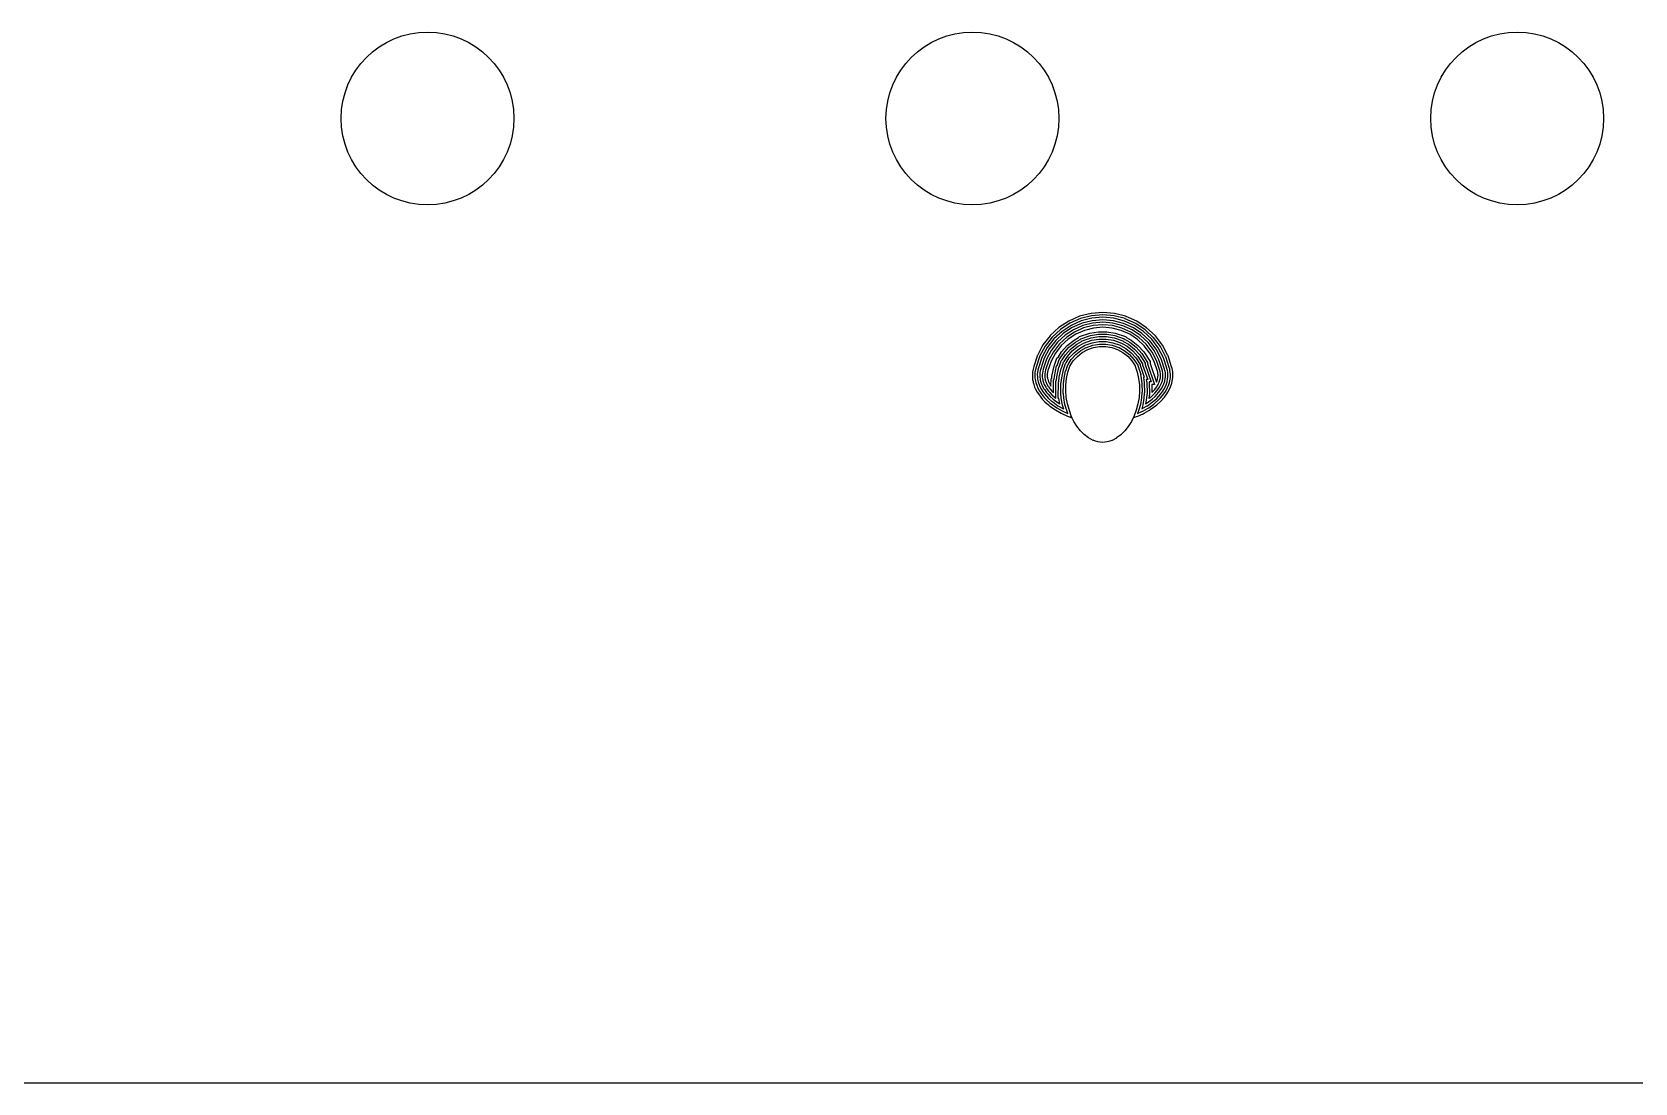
# Model space of a CAD drawing. Header units: millimetres. Extents: x -250 to 4, y -26 to 51.
# Drawn here: x -122.5 to -57.7, y -26.5 to 16 of the extents above; entities that cross this region are included whole.
import ezdxf

# ---------------------------------------------------------------- set-up
doc = ezdxf.new("R2010")
doc.units = ezdxf.units.MM
doc.layers.add('1', color=7, linetype='CONTINUOUS')

msp = doc.modelspace()

# ---------------------------------------------------------------- linework, layer by layer
at = {"layer": '1', "color": 1}
for p, q in [((-79.707, 4.625), (-80.172, 4.508)), ((-79.231, 4.664), (-79.707, 4.625)), ((-79.232, 4.563), (-79.693, 4.525)), ((-78.771, 4.523), (-79.232, 4.563)), ((-78.755, 4.622), (-79.231, 4.664)), ((-78.309, 4.507), (-78.755, 4.622)), ((-81.004, 4.055), (-81.358, 3.727)), ((-80.941, 3.977), (-81.282, 3.661)), ((-80.879, 3.898), (-81.205, 3.596)), ((-80.61, 4.315), (-81.004, 4.055)), ((-80.566, 4.225), (-80.941, 3.977)), ((-80.515, 4.138), (-80.879, 3.898)), ((-80.471, 4.048), (-80.816, 3.82)), ((-80.417, 3.963), (-80.757, 3.739)), ((-80.172, 4.508), (-80.61, 4.315)), ((-80.137, 4.414), (-80.566, 4.225)), ((-80.107, 4.318), (-80.515, 4.138)), ((-80.072, 4.224), (-80.471, 4.048)), ((-80.044, 4.128), (-80.417, 3.963)), ((-80.006, 4.034), (-80.375, 3.871)), ((-79.977, 3.938), (-80.322, 3.786)), ((-79.693, 4.525), (-80.137, 4.414)), ((-79.672, 4.428), (-80.107, 4.318)), ((-79.657, 4.328), (-80.072, 4.224)), ((-79.642, 4.229), (-80.044, 4.128)), ((-79.623, 4.131), (-80.006, 4.034)), ((-79.608, 4.031), (-79.977, 3.938)), ((-79.754, 3.827), (-79.411, 3.884)), ((-79.233, 4.464), (-79.672, 4.428)), ((-79.233, 4.363), (-79.657, 4.328)), ((-79.227, 4.263), (-79.642, 4.229)), ((-79.234, 4.162), (-79.623, 4.131)), ((-79.235, 4.062), (-79.608, 4.031)), ((-79.411, 3.884), (-79.067, 3.884)), ((-78.855, 4.028), (-79.235, 4.062)), ((-78.84, 4.128), (-79.234, 4.162)), ((-78.792, 4.425), (-79.233, 4.464)), ((-78.802, 4.325), (-79.233, 4.363)), ((-78.824, 4.227), (-79.227, 4.263)), ((-79.067, 3.884), (-78.727, 3.828)), ((-78.493, 3.935), (-78.855, 4.028)), ((-78.462, 4.03), (-78.84, 4.128)), ((-78.428, 4.125), (-78.824, 4.227)), ((-78.397, 4.22), (-78.802, 4.325)), ((-78.36, 4.313), (-78.792, 4.425)), ((-78.334, 4.41), (-78.771, 4.523)), ((-78.145, 3.78), (-78.493, 3.935)), ((-78.098, 3.868), (-78.462, 4.03)), ((-78.05, 3.957), (-78.428, 4.125)), ((-77.999, 4.043), (-78.397, 4.22)), ((-77.949, 4.13), (-78.36, 4.313)), ((-78.325, 4.408), (-78.334, 4.41)), ((-77.904, 4.22), (-78.325, 4.408)), ((-78.292, 4.502), (-78.309, 4.507)), ((-77.854, 4.307), (-78.292, 4.502)), ((-77.709, 3.729), (-78.05, 3.957)), ((-77.65, 3.81), (-77.999, 4.043)), ((-77.589, 3.89), (-77.949, 4.13)), ((-77.523, 3.965), (-77.904, 4.22)), ((-77.462, 4.045), (-77.854, 4.307)), ((-77.258, 3.58), (-77.589, 3.89)), ((-77.192, 3.655), (-77.523, 3.965)), ((-77.121, 3.726), (-77.462, 4.045)), ((-81.649, 3.349), (-81.873, 2.927)), ((-81.565, 3.295), (-81.784, 2.882)), ((-81.479, 3.242), (-81.69, 2.844)), ((-81.364, 3.718), (-81.649, 3.349)), ((-81.283, 3.66), (-81.565, 3.295)), ((-81.205, 3.596), (-81.479, 3.242)), ((-81.132, 3.527), (-81.394, 3.189)), ((-81.358, 3.727), (-81.364, 3.718)), ((-81.059, 3.459), (-81.313, 3.128)), ((-81.282, 3.661), (-81.283, 3.66)), ((-80.986, 3.39), (-81.228, 3.076)), ((-80.91, 3.324), (-81.144, 3.021)), ((-80.816, 3.82), (-81.132, 3.527)), ((-80.757, 3.739), (-81.059, 3.459)), ((-80.691, 3.663), (-80.986, 3.39)), ((-80.632, 3.582), (-80.91, 3.324)), ((-80.904, 3.067), (-80.668, 3.328)), ((-80.824, 3.006), (-80.6, 3.254)), ((-80.375, 3.871), (-80.691, 3.663)), ((-80.668, 3.328), (-80.394, 3.544)), ((-80.322, 3.786), (-80.632, 3.582)), ((-80.6, 3.254), (-80.339, 3.46)), ((-80.531, 3.181), (-80.284, 3.377)), ((-80.463, 3.108), (-80.228, 3.293)), ((-80.394, 3.544), (-80.207, 3.646)), ((-80.339, 3.46), (-80.148, 3.564)), ((-80.284, 3.377), (-80.086, 3.485)), ((-80.228, 3.293), (-80.025, 3.404)), ((-80.207, 3.646), (-80.168, 3.686)), ((-80.173, 3.209), (-79.965, 3.323)), ((-80.168, 3.686), (-79.754, 3.827)), ((-80.148, 3.564), (-80.113, 3.599)), ((-80.117, 3.126), (-79.903, 3.243)), ((-80.113, 3.599), (-79.729, 3.729)), ((-80.086, 3.485), (-80.059, 3.512)), ((-80.059, 3.512), (-79.705, 3.632)), ((-80.025, 3.404), (-80.005, 3.424)), ((-80.005, 3.424), (-79.68, 3.535)), ((-79.965, 3.323), (-79.951, 3.337)), ((-79.951, 3.337), (-79.656, 3.438)), ((-79.903, 3.243), (-79.896, 3.25)), ((-79.896, 3.25), (-79.631, 3.34)), ((-79.842, 3.163), (-79.607, 3.243)), ((-79.729, 3.729), (-79.402, 3.784)), ((-79.705, 3.632), (-79.394, 3.684)), ((-79.68, 3.535), (-79.386, 3.584)), ((-79.656, 3.438), (-79.378, 3.484)), ((-79.631, 3.34), (-79.369, 3.384)), ((-79.607, 3.243), (-79.361, 3.284)), ((-79.402, 3.784), (-79.075, 3.784)), ((-79.394, 3.684), (-79.083, 3.684)), ((-79.386, 3.584), (-79.091, 3.584)), ((-79.378, 3.484), (-79.1, 3.484)), ((-79.369, 3.384), (-79.108, 3.384)), ((-79.361, 3.284), (-79.116, 3.284)), ((-79.116, 3.284), (-78.873, 3.244)), ((-79.108, 3.384), (-78.849, 3.341)), ((-79.1, 3.484), (-78.824, 3.439)), ((-79.091, 3.584), (-78.8, 3.536)), ((-79.083, 3.684), (-78.775, 3.633)), ((-79.075, 3.784), (-78.751, 3.731)), ((-78.873, 3.244), (-78.638, 3.164)), ((-78.849, 3.341), (-78.584, 3.251)), ((-78.824, 3.439), (-78.529, 3.338)), ((-78.8, 3.536), (-78.475, 3.425)), ((-78.775, 3.633), (-78.421, 3.513)), ((-78.751, 3.731), (-78.367, 3.6)), ((-78.727, 3.828), (-78.312, 3.687)), ((-78.584, 3.251), (-78.577, 3.244)), ((-78.577, 3.244), (-78.363, 3.127)), ((-78.529, 3.338), (-78.515, 3.324)), ((-78.515, 3.324), (-78.307, 3.21)), ((-78.475, 3.425), (-78.455, 3.405)), ((-78.455, 3.405), (-78.252, 3.294)), ((-78.421, 3.513), (-78.394, 3.486)), ((-78.394, 3.486), (-78.196, 3.378)), ((-78.367, 3.6), (-78.332, 3.565)), ((-78.332, 3.565), (-78.141, 3.461)), ((-78.312, 3.687), (-78.273, 3.647)), ((-78.273, 3.647), (-78.086, 3.545)), ((-78.252, 3.294), (-78.017, 3.109)), ((-78.196, 3.378), (-77.949, 3.182)), ((-77.836, 3.574), (-78.145, 3.78)), ((-78.141, 3.461), (-77.88, 3.255)), ((-77.773, 3.651), (-78.098, 3.868)), ((-78.086, 3.545), (-77.812, 3.329)), ((-77.88, 3.255), (-77.657, 3.008)), ((-77.56, 3.315), (-77.836, 3.574)), ((-77.812, 3.329), (-77.577, 3.069)), ((-77.485, 3.381), (-77.773, 3.651)), ((-77.407, 3.446), (-77.709, 3.729)), ((-77.337, 3.517), (-77.65, 3.81)), ((-77.33, 3.012), (-77.56, 3.315)), ((-77.243, 3.063), (-77.485, 3.381)), ((-77.162, 3.123), (-77.407, 3.446)), ((-77.075, 3.172), (-77.337, 3.517)), ((-76.99, 3.227), (-77.258, 3.58)), ((-77.187, 3.65), (-77.192, 3.655)), ((-76.905, 3.279), (-77.187, 3.65)), ((-77.11, 3.715), (-77.121, 3.726)), ((-76.821, 3.335), (-77.11, 3.715)), ((-76.694, 2.876), (-76.905, 3.279)), ((-76.607, 2.925), (-76.821, 3.335)), ((-81.883, 2.896), (-82.021, 2.483)), ((-81.787, 2.869), (-81.926, 2.451)), ((-81.88, 2.909), (-81.883, 2.896)), ((-81.875, 2.922), (-81.88, 2.909)), ((-81.873, 2.927), (-81.875, 2.922)), ((-81.69, 2.842), (-81.831, 2.42)), ((-81.785, 2.878), (-81.787, 2.869)), ((-81.784, 2.882), (-81.785, 2.878)), ((-81.596, 2.808), (-81.736, 2.388)), ((-81.69, 2.844), (-81.69, 2.842)), ((-81.504, 2.769), (-81.637, 2.372)), ((-81.394, 3.189), (-81.596, 2.808)), ((-81.411, 2.73), (-81.541, 2.342)), ((-81.313, 3.128), (-81.504, 2.769)), ((-81.319, 2.691), (-81.446, 2.31)), ((-81.228, 3.076), (-81.411, 2.73)), ((-81.144, 3.021), (-81.319, 2.691)), ((-81.164, 2.573), (-81.085, 2.816)), ((-81.085, 2.816), (-81.027, 2.873)), ((-81.076, 2.521), (-80.997, 2.762)), ((-81.027, 2.873), (-80.904, 3.067)), ((-80.997, 2.762), (-80.948, 2.812)), ((-80.988, 2.467), (-80.91, 2.708)), ((-80.948, 2.812), (-80.824, 3.006)), ((-80.91, 2.708), (-80.87, 2.748)), ((-80.9, 2.413), (-80.822, 2.654)), ((-80.87, 2.748), (-80.744, 2.945)), ((-80.822, 2.654), (-80.795, 2.681)), ((-80.813, 2.359), (-80.734, 2.601)), ((-80.795, 2.681), (-80.664, 2.885)), ((-80.744, 2.945), (-80.531, 3.181)), ((-80.734, 2.601), (-80.715, 2.62)), ((-80.715, 2.62), (-80.585, 2.824)), ((-80.664, 2.885), (-80.463, 3.108)), ((-80.635, 2.559), (-80.505, 2.763)), ((-80.585, 2.824), (-80.394, 3.035)), ((-80.558, 2.494), (-80.425, 2.702)), ((-80.505, 2.763), (-80.326, 2.961)), ((-80.425, 2.702), (-80.257, 2.888)), ((-80.394, 3.035), (-80.173, 3.209)), ((-80.326, 2.961), (-80.117, 3.126)), ((-80.257, 2.888), (-80.062, 3.042)), ((-80.062, 3.042), (-79.843, 3.162)), ((-79.843, 3.162), (-79.842, 3.163)), ((-78.638, 3.164), (-78.637, 3.163)), ((-78.637, 3.163), (-78.418, 3.043)), ((-78.418, 3.043), (-78.223, 2.889)), ((-78.363, 3.127), (-78.154, 2.962)), ((-78.307, 3.21), (-78.086, 3.036)), ((-78.223, 2.889), (-78.055, 2.703)), ((-78.154, 2.962), (-77.975, 2.764)), ((-78.086, 3.036), (-77.896, 2.825)), ((-78.055, 2.703), (-77.923, 2.498)), ((-78.017, 3.109), (-77.816, 2.886)), ((-77.975, 2.764), (-77.823, 2.527)), ((-77.949, 3.182), (-77.736, 2.947)), ((-77.896, 2.825), (-77.723, 2.557)), ((-77.816, 2.886), (-77.623, 2.586)), ((-77.736, 2.947), (-77.523, 2.616)), ((-77.657, 3.008), (-77.423, 2.645)), ((-77.577, 3.069), (-77.323, 2.674)), ((-77.523, 2.616), (-77.523, 2.563)), ((-77.423, 2.645), (-77.423, 2.58)), ((-77.153, 2.674), (-77.33, 3.012)), ((-77.323, 2.674), (-77.323, 2.599)), ((-77.323, 2.599), (-77.065, 1.845)), ((-77.062, 2.716), (-77.243, 3.063)), ((-76.968, 2.752), (-77.162, 3.123)), ((-77.026, 2.29), (-77.153, 2.674)), ((-76.875, 2.789), (-77.075, 3.172)), ((-76.929, 2.315), (-77.062, 2.716)), ((-76.782, 2.827), (-76.99, 3.227)), ((-76.832, 2.34), (-76.968, 2.752)), ((-76.739, 2.376), (-76.875, 2.789)), ((-76.645, 2.411), (-76.782, 2.827)), ((-76.689, 2.865), (-76.694, 2.876)), ((-76.547, 2.434), (-76.689, 2.865)), ((-76.604, 2.92), (-76.607, 2.925)), ((-76.598, 2.907), (-76.604, 2.92)), ((-76.452, 2.465), (-76.598, 2.907)), ((-82.07, 2.252), (-82.077, 2.17)), ((-82.077, 2.17), (-82.074, 2.031)), ((-82.074, 2.031), (-82.065, 1.946)), ((-82.05, 2.376), (-82.07, 2.252)), ((-82.065, 1.946), (-82.066, 1.946)), ((-82.066, 1.946), (-82.05, 1.865)), ((-82.021, 2.483), (-82.05, 2.376)), ((-81.971, 2.236), (-81.977, 2.161)), ((-81.977, 2.161), (-81.974, 2.033)), ((-81.974, 2.033), (-81.965, 1.948)), ((-81.953, 2.35), (-81.971, 2.236)), ((-81.965, 1.948), (-81.952, 1.886)), ((-81.926, 2.451), (-81.953, 2.35)), ((-81.871, 2.229), (-81.877, 2.165)), ((-81.877, 2.165), (-81.874, 2.044)), ((-81.874, 2.044), (-81.866, 1.963)), ((-81.855, 2.331), (-81.871, 2.229)), ((-81.866, 1.963), (-81.855, 1.907)), ((-81.831, 2.42), (-81.855, 2.331)), ((-81.772, 2.219), (-81.777, 2.16)), ((-81.777, 2.16), (-81.774, 2.04)), ((-81.774, 2.04), (-81.767, 1.98)), ((-81.757, 2.309), (-81.772, 2.219)), ((-81.767, 1.98), (-81.757, 1.928)), ((-81.736, 2.388), (-81.757, 2.309)), ((-81.672, 2.207), (-81.676, 2.154)), ((-81.676, 2.154), (-81.674, 2.05)), ((-81.674, 2.05), (-81.667, 1.989)), ((-81.658, 2.292), (-81.672, 2.207)), ((-81.667, 1.989), (-81.659, 1.949)), ((-81.659, 1.949), (-81.652, 1.916)), ((-81.637, 2.372), (-81.658, 2.292)), ((-81.574, 2.183), (-81.576, 2.157)), ((-81.576, 2.157), (-81.574, 2.059)), ((-81.561, 2.267), (-81.574, 2.183)), ((-81.574, 2.059), (-81.57, 2.017)), ((-81.57, 2.017), (-81.561, 1.97)), ((-81.541, 2.342), (-81.561, 2.267)), ((-81.561, 1.97), (-81.559, 1.962)), ((-81.559, 1.962), (-81.555, 1.943)), ((-81.555, 1.943), (-81.517, 1.829)), ((-81.474, 2.183), (-81.476, 2.151)), ((-81.476, 2.151), (-81.474, 2.062)), ((-81.463, 2.248), (-81.474, 2.183)), ((-81.474, 2.062), (-81.47, 2.025)), ((-81.47, 2.025), (-81.463, 1.991)), ((-81.446, 2.31), (-81.463, 2.248)), ((-81.463, 1.991), (-81.457, 1.962)), ((-81.457, 1.962), (-81.423, 1.861)), ((-81.326, 1.689), (-81.322, 1.985)), ((-81.322, 1.985), (-81.297, 2.01)), ((-81.297, 2.01), (-81.288, 2.091)), ((-81.288, 2.091), (-81.189, 2.548)), ((-81.229, 1.417), (-81.222, 1.943)), ((-81.222, 1.943), (-81.201, 1.964)), ((-81.201, 1.964), (-81.189, 2.075)), ((-81.189, 2.548), (-81.164, 2.573)), ((-81.189, 2.075), (-81.098, 2.498)), ((-81.106, 1.918), (-81.09, 2.059)), ((-81.098, 2.498), (-81.076, 2.521)), ((-81.09, 2.059), (-81.006, 2.449)), ((-81.01, 1.872), (-80.991, 2.042)), ((-81.006, 2.449), (-80.988, 2.467)), ((-80.991, 2.042), (-80.915, 2.399)), ((-80.915, 2.399), (-80.9, 2.413)), ((-80.915, 1.826), (-80.893, 2.026)), ((-80.893, 2.026), (-80.823, 2.349)), ((-80.823, 2.349), (-80.813, 2.359)), ((-80.819, 1.78), (-80.794, 2.01)), ((-80.794, 2.01), (-80.732, 2.299)), ((-80.732, 2.299), (-80.725, 2.306)), ((-80.725, 2.306), (-80.647, 2.547)), ((-80.724, 1.734), (-80.695, 1.994)), ((-80.695, 1.994), (-80.64, 2.249)), ((-80.647, 2.547), (-80.635, 2.559)), ((-80.64, 2.249), (-80.638, 2.251)), ((-80.638, 2.251), (-80.559, 2.493)), ((-80.559, 2.493), (-80.558, 2.494)), ((-77.923, 2.498), (-77.923, 2.497)), ((-77.923, 2.497), (-77.839, 2.252)), ((-77.839, 2.252), (-77.84, 2.252)), ((-77.84, 2.252), (-77.785, 1.995)), ((-77.823, 2.527), (-77.823, 2.514)), ((-77.823, 2.514), (-77.699, 2.152)), ((-77.785, 1.995), (-77.756, 1.735)), ((-77.723, 2.557), (-77.723, 2.53)), ((-77.723, 2.53), (-77.559, 2.052)), ((-77.699, 2.152), (-77.716, 2.152)), ((-77.716, 2.152), (-77.686, 2.011)), ((-77.686, 2.011), (-77.661, 1.781)), ((-77.623, 2.586), (-77.623, 2.547)), ((-77.623, 2.547), (-77.419, 1.952)), ((-77.559, 2.052), (-77.592, 2.052)), ((-77.592, 2.052), (-77.587, 2.027)), ((-77.587, 2.027), (-77.565, 1.827)), ((-77.523, 2.563), (-77.279, 1.852)), ((-77.419, 1.952), (-77.479, 1.952)), ((-77.479, 1.952), (-77.47, 1.873)), ((-77.423, 2.58), (-77.139, 1.752)), ((-77.057, 1.865), (-77.021, 1.966)), ((-77.016, 2.25), (-77.026, 2.29)), ((-77.021, 1.966), (-77.007, 2.042)), ((-77.004, 2.17), (-77.016, 2.25)), ((-77.007, 2.042), (-77.005, 2.062)), ((-77.005, 2.062), (-77.002, 2.124)), ((-77.003, 2.153), (-77.004, 2.17)), ((-77.002, 2.124), (-77.003, 2.153)), ((-76.921, 2.281), (-76.929, 2.315)), ((-76.926, 1.935), (-76.909, 2.024)), ((-76.915, 2.253), (-76.921, 2.281)), ((-76.907, 2.198), (-76.915, 2.253)), ((-76.909, 2.024), (-76.904, 2.062)), ((-76.903, 2.143), (-76.907, 2.198)), ((-76.904, 2.062), (-76.902, 2.132)), ((-76.902, 2.132), (-76.903, 2.143)), ((-76.823, 2.303), (-76.832, 2.34)), ((-76.828, 1.913), (-76.81, 2.006)), ((-76.819, 2.283), (-76.823, 2.303)), ((-76.807, 2.209), (-76.819, 2.283)), ((-76.81, 2.006), (-76.804, 2.061)), ((-76.803, 2.153), (-76.807, 2.209)), ((-76.804, 2.061), (-76.802, 2.128)), ((-76.802, 2.128), (-76.803, 2.153)), ((-76.724, 2.316), (-76.739, 2.376)), ((-76.733, 1.882), (-76.709, 2.005)), ((-76.719, 2.292), (-76.724, 2.316)), ((-76.707, 2.219), (-76.719, 2.292)), ((-76.709, 2.005), (-76.705, 2.04)), ((-76.703, 2.161), (-76.707, 2.219)), ((-76.705, 2.04), (-76.702, 2.125)), ((-76.702, 2.125), (-76.703, 2.161)), ((-76.627, 2.341), (-76.645, 2.411)), ((-76.634, 1.864), (-76.613, 1.97)), ((-76.623, 2.324), (-76.627, 2.341)), ((-76.607, 2.222), (-76.623, 2.324)), ((-76.613, 1.97), (-76.604, 2.051)), ((-76.603, 2.165), (-76.607, 2.222)), ((-76.604, 2.051), (-76.602, 2.11)), ((-76.602, 2.11), (-76.603, 2.165)), ((-76.53, 2.366), (-76.547, 2.434)), ((-76.538, 1.833), (-76.512, 1.967)), ((-76.523, 2.334), (-76.53, 2.366)), ((-76.508, 2.237), (-76.523, 2.334)), ((-76.512, 1.967), (-76.505, 2.033)), ((-76.503, 2.162), (-76.508, 2.237)), ((-76.505, 2.033), (-76.502, 2.112)), ((-76.502, 2.112), (-76.503, 2.162)), ((-76.433, 2.391), (-76.452, 2.465)), ((-76.441, 1.808), (-76.414, 1.948)), ((-76.422, 2.342), (-76.433, 2.391)), ((-76.409, 2.253), (-76.423, 2.342)), ((-76.423, 2.342), (-76.422, 2.342)), ((-76.414, 1.948), (-76.405, 2.029)), ((-76.403, 2.169), (-76.409, 2.253)), ((-76.405, 2.029), (-76.402, 2.114)), ((-76.402, 2.114), (-76.403, 2.169)), ((-82.05, 1.865), (-82.038, 1.809)), ((-82.038, 1.809), (-82.037, 1.806)), ((-82.037, 1.806), (-81.984, 1.649)), ((-81.984, 1.649), (-81.957, 1.586)), ((-81.957, 1.586), (-81.88, 1.438)), ((-81.952, 1.886), (-81.941, 1.836)), ((-81.941, 1.836), (-81.889, 1.681)), ((-81.889, 1.681), (-81.868, 1.632)), ((-81.88, 1.438), (-81.833, 1.367)), ((-81.868, 1.632), (-81.791, 1.484)), ((-81.855, 1.907), (-81.854, 1.907)), ((-81.854, 1.907), (-81.844, 1.86)), ((-81.844, 1.86), (-81.795, 1.716)), ((-81.833, 1.367), (-81.738, 1.236)), ((-81.795, 1.716), (-81.773, 1.665)), ((-81.791, 1.484), (-81.752, 1.426)), ((-81.773, 1.665), (-81.71, 1.543)), ((-81.757, 1.928), (-81.749, 1.889)), ((-81.752, 1.426), (-81.657, 1.295)), ((-81.749, 1.889), (-81.705, 1.761)), ((-81.71, 1.543), (-81.671, 1.484)), ((-81.705, 1.761), (-81.681, 1.704)), ((-81.681, 1.704), (-81.623, 1.594)), ((-81.671, 1.484), (-81.587, 1.368)), ((-81.657, 1.295), (-81.589, 1.217)), ((-81.652, 1.916), (-81.612, 1.797)), ((-81.623, 1.594), (-81.59, 1.543)), ((-81.612, 1.797), (-81.594, 1.755)), ((-81.594, 1.755), (-81.535, 1.643)), ((-81.59, 1.543), (-81.502, 1.421)), ((-81.587, 1.368), (-81.511, 1.281)), ((-81.535, 1.643), (-81.499, 1.588)), ((-81.517, 1.829), (-81.505, 1.801)), ((-81.505, 1.801), (-81.446, 1.689)), ((-81.502, 1.421), (-81.443, 1.354)), ((-81.499, 1.588), (-81.421, 1.481)), ((-81.446, 1.689), (-81.428, 1.661)), ((-81.443, 1.354), (-81.358, 1.264)), ((-81.428, 1.661), (-81.346, 1.547)), ((-81.423, 1.861), (-81.414, 1.841)), ((-81.421, 1.481), (-81.37, 1.423)), ((-81.414, 1.841), (-81.362, 1.741)), ((-81.37, 1.423), (-81.284, 1.332)), ((-81.362, 1.741), (-81.347, 1.719)), ((-81.347, 1.719), (-81.326, 1.689)), ((-81.346, 1.547), (-81.285, 1.478)), ((-81.285, 1.478), (-81.229, 1.417)), ((-81.284, 1.332), (-81.177, 1.238)), ((-81.132, 1.202), (-81.123, 1.901)), ((-81.123, 1.901), (-81.106, 1.918)), ((-81.032, 1.191), (-81.023, 1.859)), ((-81.023, 1.859), (-81.01, 1.872)), ((-80.93, 1.291), (-80.924, 1.817)), ((-80.924, 1.817), (-80.915, 1.826)), ((-80.829, 1.391), (-80.824, 1.775)), ((-80.82, 1.391), (-80.829, 1.391)), ((-80.824, 1.775), (-80.819, 1.78)), ((-80.808, 1.214), (-80.82, 1.391)), ((-80.728, 1.491), (-80.725, 1.733)), ((-80.727, 1.491), (-80.728, 1.491)), ((-80.709, 1.226), (-80.727, 1.491)), ((-80.725, 1.733), (-80.724, 1.734)), ((-77.751, 1.487), (-77.769, 1.228)), ((-77.756, 1.735), (-77.755, 1.734)), ((-77.755, 1.734), (-77.75, 1.488)), ((-77.75, 1.488), (-77.751, 1.487)), ((-77.654, 1.442), (-77.67, 1.216)), ((-77.661, 1.781), (-77.656, 1.776)), ((-77.656, 1.776), (-77.649, 1.447)), ((-77.649, 1.447), (-77.654, 1.442)), ((-77.556, 1.399), (-77.57, 1.204)), ((-77.565, 1.827), (-77.557, 1.819)), ((-77.557, 1.819), (-77.548, 1.407)), ((-77.548, 1.407), (-77.556, 1.399)), ((-77.46, 1.353), (-77.471, 1.192)), ((-77.47, 1.873), (-77.458, 1.861)), ((-77.447, 1.366), (-77.46, 1.353)), ((-77.458, 1.861), (-77.447, 1.366)), ((-77.362, 1.311), (-77.371, 1.184)), ((-77.347, 1.326), (-77.362, 1.311)), ((-77.279, 1.852), (-77.357, 1.852)), ((-77.357, 1.852), (-77.347, 1.326)), ((-77.312, 1.23), (-77.183, 1.345)), ((-77.139, 1.752), (-77.255, 1.752)), ((-77.255, 1.752), (-77.249, 1.421)), ((-77.249, 1.421), (-77.194, 1.478)), ((-77.194, 1.478), (-77.133, 1.55)), ((-77.183, 1.345), (-77.126, 1.405)), ((-77.133, 1.55), (-77.063, 1.643)), ((-77.126, 1.405), (-77.046, 1.499)), ((-77.121, 1.265), (-77.044, 1.345)), ((-77.065, 1.845), (-77.057, 1.865)), ((-77.063, 1.643), (-77.028, 1.7)), ((-77.046, 1.499), (-76.979, 1.588)), ((-77.044, 1.345), (-76.979, 1.422)), ((-77.028, 1.7), (-76.978, 1.793)), ((-76.98, 1.422), (-76.889, 1.543)), ((-76.979, 1.422), (-76.98, 1.422)), ((-76.979, 1.588), (-76.942, 1.648)), ((-76.978, 1.793), (-76.957, 1.846)), ((-76.969, 1.28), (-76.893, 1.37)), ((-76.957, 1.846), (-76.926, 1.935)), ((-76.942, 1.648), (-76.889, 1.747)), ((-76.902, 1.205), (-76.82, 1.301)), ((-76.893, 1.37), (-76.811, 1.478)), ((-76.889, 1.747), (-76.865, 1.808)), ((-76.889, 1.543), (-76.857, 1.595)), ((-76.865, 1.808), (-76.828, 1.913)), ((-76.857, 1.595), (-76.794, 1.713)), ((-76.82, 1.301), (-76.725, 1.427)), ((-76.811, 1.478), (-76.772, 1.543)), ((-76.794, 1.713), (-76.77, 1.775)), ((-76.772, 1.543), (-76.703, 1.671)), ((-76.77, 1.775), (-76.733, 1.882)), ((-76.74, 1.241), (-76.645, 1.367)), ((-76.725, 1.427), (-76.689, 1.486)), ((-76.703, 1.671), (-76.677, 1.739)), ((-76.689, 1.486), (-76.614, 1.625)), ((-76.677, 1.739), (-76.634, 1.864)), ((-76.645, 1.367), (-76.601, 1.439)), ((-76.614, 1.625), (-76.58, 1.711)), ((-76.601, 1.439), (-76.522, 1.586)), ((-76.58, 1.711), (-76.538, 1.833)), ((-76.522, 1.586), (-76.497, 1.65)), ((-76.497, 1.65), (-76.496, 1.65)), ((-76.496, 1.65), (-76.441, 1.808)), ((-81.738, 1.236), (-81.662, 1.149)), ((-81.662, 1.149), (-81.569, 1.05)), ((-81.589, 1.217), (-81.503, 1.125)), ((-81.569, 1.05), (-81.428, 0.926)), ((-81.511, 1.281), (-81.426, 1.19)), ((-81.503, 1.125), (-81.365, 1.004)), ((-81.428, 0.926), (-81.372, 0.881)), ((-81.426, 1.19), (-81.303, 1.082)), ((-81.372, 0.881), (-81.149, 0.723)), ((-81.365, 1.004), (-81.314, 0.963)), ((-81.358, 1.264), (-81.24, 1.16)), ((-81.314, 0.963), (-81.091, 0.805)), ((-81.303, 1.082), (-81.256, 1.044)), ((-81.256, 1.044), (-81.043, 0.893)), ((-81.24, 1.16), (-81.188, 1.118)), ((-81.188, 1.118), (-80.989, 0.977)), ((-81.177, 1.238), (-81.132, 1.202)), ((-81.149, 0.723), (-80.913, 0.589)), ((-81.091, 0.805), (-80.871, 0.68)), ((-81.043, 0.893), (-80.814, 0.763)), ((-81.007, 1.191), (-81.032, 1.191)), ((-81.007, 1.19), (-81.007, 1.191)), ((-80.968, 0.965), (-81.007, 1.19)), ((-80.989, 0.977), (-80.968, 0.965)), ((-80.914, 1.291), (-80.93, 1.291)), ((-80.908, 1.202), (-80.914, 1.291)), ((-80.859, 0.919), (-80.908, 1.202)), ((-80.871, 0.68), (-80.644, 0.574)), ((-80.808, 0.76), (-80.859, 0.919)), ((-80.814, 0.763), (-80.808, 0.76)), ((-80.761, 0.943), (-80.808, 1.214)), ((-80.644, 0.574), (-80.761, 0.943)), ((-80.664, 0.967), (-80.709, 1.226)), ((-80.508, 0.479), (-80.664, 0.967)), ((-77.882, 0.717), (-77.97, 0.48)), ((-77.814, 0.97), (-77.882, 0.717)), ((-77.787, 0.687), (-77.828, 0.577)), ((-77.828, 0.577), (-77.651, 0.658)), ((-77.769, 1.228), (-77.814, 0.97)), ((-77.716, 0.948), (-77.787, 0.687)), ((-77.67, 1.216), (-77.716, 0.948)), ((-77.619, 0.927), (-77.662, 0.765)), ((-77.662, 0.765), (-77.472, 0.871)), ((-77.651, 0.658), (-77.616, 0.675)), ((-77.57, 1.204), (-77.619, 0.927)), ((-77.616, 0.675), (-77.425, 0.782)), ((-77.567, 0.588), (-77.374, 0.696)), ((-77.471, 1.192), (-77.511, 0.963)), ((-77.511, 0.963), (-77.487, 0.978)), ((-77.487, 0.978), (-77.286, 1.121)), ((-77.472, 0.871), (-77.439, 0.89)), ((-77.439, 0.89), (-77.434, 0.894)), ((-77.434, 0.894), (-77.219, 1.047)), ((-77.425, 0.782), (-77.379, 0.809)), ((-77.379, 0.809), (-77.373, 0.814)), ((-77.374, 0.696), (-77.335, 0.719)), ((-77.373, 0.814), (-77.167, 0.961)), ((-77.371, 1.184), (-77.357, 1.193)), ((-77.357, 1.193), (-77.312, 1.23)), ((-77.335, 0.719), (-77.323, 0.726)), ((-77.323, 0.726), (-77.313, 0.734)), ((-77.313, 0.734), (-77.103, 0.884)), ((-77.286, 1.121), (-77.245, 1.155)), ((-77.245, 1.155), (-77.121, 1.265)), ((-77.219, 1.047), (-77.179, 1.08)), ((-77.179, 1.08), (-77.055, 1.19)), ((-77.167, 0.961), (-77.112, 1.006)), ((-77.112, 1.006), (-76.977, 1.126)), ((-77.103, 0.884), (-77.046, 0.931)), ((-77.055, 1.19), (-76.969, 1.28)), ((-77.046, 0.931), (-76.911, 1.051)), ((-76.977, 1.126), (-76.902, 1.205)), ((-76.911, 1.051), (-76.814, 1.152)), ((-76.815, 1.152), (-76.74, 1.241)), ((-76.814, 1.152), (-76.815, 1.152)), ((-80.913, 0.589), (-80.661, 0.472)), ((-80.661, 0.472), (-80.661, 0.471)), ((-80.661, 0.471), (-80.469, 0.4)), ((-80.506, 0.477), (-80.508, 0.479)), ((-80.469, 0.4), (-80.506, 0.477)), ((-77.972, 0.478), (-78.009, 0.4)), ((-78.009, 0.4), (-77.865, 0.452)), ((-77.97, 0.48), (-77.972, 0.478)), ((-77.865, 0.451), (-77.817, 0.471)), ((-77.865, 0.452), (-77.865, 0.451)), ((-77.817, 0.472), (-77.609, 0.567)), ((-77.817, 0.471), (-77.817, 0.472)), ((-77.609, 0.567), (-77.567, 0.588))]:
    msp.add_line(p, q, dxfattribs=at)
at = {"layer": '1', "color": 0}
for p, q in [((-79.842, 3.163), (-79.607, 3.243)), ((-79.607, 3.243), (-79.361, 3.284)), ((-79.361, 3.284), (-79.116, 3.284)), ((-79.116, 3.284), (-78.873, 3.244)), ((-78.873, 3.244), (-78.638, 3.164)), ((-80.558, 2.494), (-80.425, 2.702)), ((-80.425, 2.702), (-80.257, 2.888)), ((-80.257, 2.888), (-80.062, 3.042)), ((-80.062, 3.042), (-79.843, 3.162)), ((-79.843, 3.162), (-79.842, 3.163)), ((-78.638, 3.164), (-78.637, 3.163)), ((-78.637, 3.163), (-78.418, 3.043)), ((-78.418, 3.043), (-78.223, 2.889)), ((-78.223, 2.889), (-78.055, 2.703)), ((-78.055, 2.703), (-77.923, 2.498)), ((-80.724, 1.734), (-80.695, 1.994)), ((-80.695, 1.994), (-80.64, 2.249)), ((-80.64, 2.249), (-80.638, 2.251)), ((-80.638, 2.251), (-80.559, 2.493)), ((-80.559, 2.493), (-80.558, 2.494)), ((-77.923, 2.498), (-77.923, 2.497)), ((-77.923, 2.497), (-77.839, 2.252)), ((-77.839, 2.252), (-77.84, 2.252)), ((-77.84, 2.252), (-77.785, 1.995)), ((-77.785, 1.995), (-77.756, 1.735)), ((-80.728, 1.491), (-80.725, 1.733)), ((-80.727, 1.491), (-80.728, 1.491)), ((-80.709, 1.226), (-80.727, 1.491)), ((-80.725, 1.733), (-80.724, 1.734)), ((-77.751, 1.487), (-77.769, 1.228)), ((-77.756, 1.735), (-77.755, 1.734)), ((-77.755, 1.734), (-77.75, 1.488)), ((-77.75, 1.488), (-77.751, 1.487)), ((-80.664, 0.967), (-80.709, 1.226)), ((-80.508, 0.479), (-80.664, 0.967)), ((-77.882, 0.717), (-77.97, 0.48)), ((-77.814, 0.97), (-77.882, 0.717)), ((-77.769, 1.228), (-77.814, 0.97)), ((-80.506, 0.477), (-80.508, 0.479)), ((-80.399, 0.255), (-80.506, 0.477)), ((-80.279, 0.063), (-80.399, 0.255)), ((-80.278, 0.063), (-80.279, 0.063)), ((-80.139, -0.116), (-80.278, 0.063)), ((-78.203, 0.058), (-78.342, -0.12)), ((-78.08, 0.254), (-78.203, 0.058)), ((-77.972, 0.478), (-78.08, 0.254)), ((-77.97, 0.48), (-77.972, 0.478)), ((-79.981, -0.276), (-80.139, -0.116)), ((-79.811, -0.407), (-79.981, -0.276)), ((-79.626, -0.506), (-79.811, -0.407)), ((-79.625, -0.505), (-79.626, -0.506)), ((-79.531, -0.541), (-79.625, -0.505)), ((-79.431, -0.567), (-79.531, -0.541)), ((-79.24, -0.588), (-79.431, -0.567)), ((-79.051, -0.568), (-79.24, -0.588)), ((-78.955, -0.544), (-79.051, -0.568)), ((-78.954, -0.543), (-78.955, -0.544)), ((-78.861, -0.51), (-78.954, -0.543)), ((-78.86, -0.509), (-78.861, -0.51)), ((-78.675, -0.412), (-78.86, -0.509)), ((-78.502, -0.28), (-78.675, -0.411)), ((-78.675, -0.411), (-78.675, -0.412)), ((-78.342, -0.12), (-78.502, -0.28)), ((-250.01, -26.466), (4.01, -26.466))]:
    msp.add_line(p, q, dxfattribs=at)
for centre in [(-106.499, 12.499), (-84.499, 12.499), (-62.499, 12.499)]:
    msp.add_circle(centre, 3.49, dxfattribs=at)

doc.saveas('drawing.dxf')
